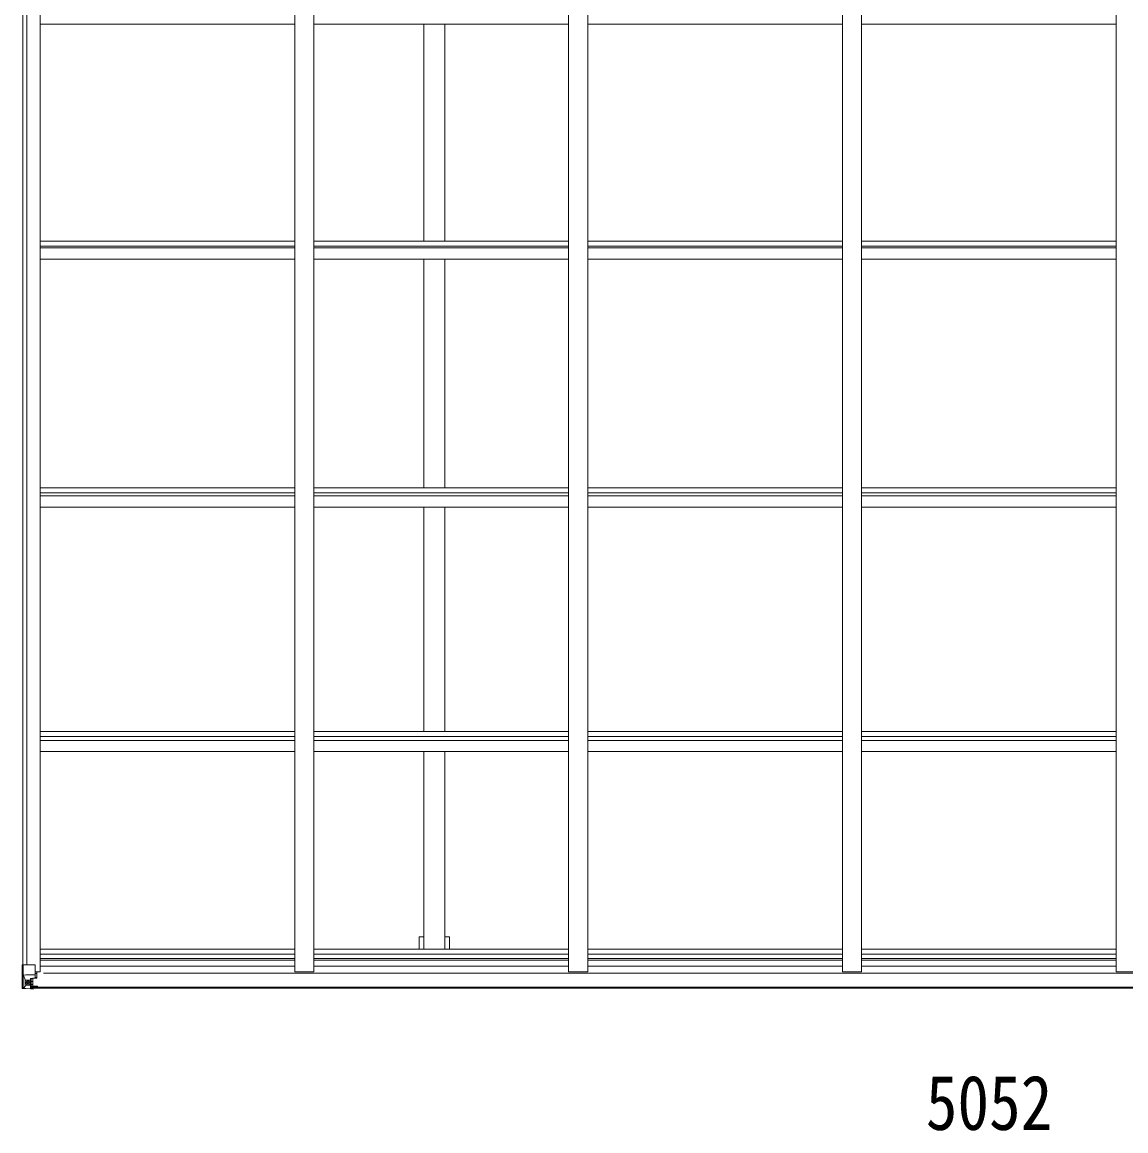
# Model space of a CAD drawing. Units: millimetres at full size; details may follow other scales. Extents: x -8385 to 8479, y -5853 to 5787.
# Drawn here: x 1136 to 4022, y 104 to 3003 of the extents above; entities that cross this region are included whole.
import ezdxf
from ezdxf.enums import TextEntityAlignment as Align

# ---------------------------------------------------------------- set-up
doc = ezdxf.new("R2010")
doc.units = ezdxf.units.MM
doc.header["$LTSCALE"] = 30
for name, color, linetype, lineweight in [('0-1_本体', 4, 'Continuous', 9), ('0-2_部品', 7, 'Continuous', 9), ('0-A_寸法', 6, 'Continuous', 9)]:
    doc.layers.add(name, color=color, linetype=linetype, lineweight=lineweight)
doc.styles.add('ＭＳ ゴシック', font='')
doc.styles.get('ＭＳ ゴシック').set_extended_font_data('MS Gothic')

msp = doc.modelspace()

# ---------------------------------------------------------------- linework, layer by layer
at = {"layer": '0-1_本体'}
for p, q in [((1138.34, 537.83), (1138.34, 5512.87)), ((1148.16, 537.83), (1148.16, 5512.87)), ((1183.34, 519.37), (1183.34, 5531.33)), ((1849.34, 519.37), (1849.34, 5531.33)), ((1899.34, 519.37), (1899.34, 5531.33)), ((2565.34, 519.37), (2565.34, 5531.33)), ((2615.34, 519.37), (2615.34, 5531.33)), ((3281.34, 519.37), (3281.34, 5531.33)), ((3331.34, 519.37), (3331.34, 5531.33)), ((3997.34, 519.37), (3997.34, 5531.33)), ((1183.34, 2997.35), (1849.34, 2997.35)), ((1899.34, 2997.35), (2565.34, 2997.35)), ((2186.84, 2429.83), (2186.84, 2997.35)), ((2241.84, 2429.83), (2241.84, 2997.35)), ((2615.34, 2997.35), (3281.34, 2997.35)), ((3331.34, 2997.35), (3997.34, 2997.35)), ((1183.34, 2429.83), (1849.34, 2429.83)), ((1183.34, 2416.81), (1849.34, 2416.81)), ((1183.34, 2412.94), (1849.34, 2412.94)), ((1899.34, 2429.83), (2565.34, 2429.83)), ((1899.34, 2416.81), (2565.34, 2416.81)), ((1899.34, 2412.94), (2565.34, 2412.94)), ((2615.34, 2429.83), (3281.34, 2429.83)), ((2615.34, 2416.81), (3281.34, 2416.81)), ((2615.34, 2412.94), (3281.34, 2412.94)), ((3331.34, 2429.83), (3997.34, 2429.83)), ((3331.34, 2416.81), (3997.34, 2416.81)), ((3331.34, 2412.94), (3997.34, 2412.94)), ((1183.34, 2383.15), (1849.34, 2383.15)), ((1899.34, 2383.15), (2565.34, 2383.15)), ((2186.84, 1784.81), (2186.84, 2383.15)), ((2241.84, 1784.81), (2241.84, 2383.15)), ((2615.34, 2383.15), (3281.34, 2383.15)), ((3331.34, 2383.15), (3997.34, 2383.15)), ((1183.32, 1771.88), (1849.32, 1771.88)), ((1183.34, 1784.81), (1849.34, 1784.81)), ((1899.32, 1771.88), (2565.32, 1771.88)), ((1899.34, 1784.81), (2565.34, 1784.81)), ((2615.32, 1771.88), (3281.32, 1771.88)), ((2615.34, 1784.81), (3281.34, 1784.81)), ((3331.32, 1771.88), (3997.32, 1771.88)), ((3331.34, 1784.81), (3997.34, 1784.81)), ((1183.34, 1763.97), (1849.34, 1763.97)), ((1899.34, 1763.97), (2565.34, 1763.97)), ((2615.34, 1763.97), (3281.34, 1763.97)), ((3331.34, 1763.97), (3997.34, 1763.97)), ((1183.34, 1734.64), (1849.34, 1734.64)), ((1899.34, 1734.64), (2565.34, 1734.64)), ((2186.84, 1147.65), (2186.84, 1734.64)), ((2241.84, 1147.65), (2241.84, 1734.64)), ((2615.34, 1734.64), (3281.34, 1734.64)), ((3331.34, 1734.64), (3997.34, 1734.64)), ((1183.34, 1147.65), (1849.34, 1147.65)), ((1183.34, 1134.82), (1849.34, 1134.82)), ((1899.34, 1147.65), (2565.34, 1147.65)), ((1899.34, 1134.82), (2565.34, 1134.82)), ((2615.34, 1147.65), (3281.34, 1147.65)), ((2615.34, 1134.82), (3281.34, 1134.82)), ((3331.34, 1147.65), (3997.34, 1147.65)), ((3331.34, 1134.82), (3997.34, 1134.82)), ((1183.34, 1124.66), (1849.34, 1124.66)), ((1899.34, 1124.66), (2565.34, 1124.66)), ((2615.34, 1124.66), (3281.34, 1124.66)), ((3331.34, 1124.66), (3997.34, 1124.66)), ((1183.34, 1095.7), (1849.34, 1095.7)), ((1899.34, 1095.7), (2565.34, 1095.7)), ((2186.84, 578.23), (2186.84, 1095.7)), ((2241.84, 578.23), (2241.84, 1095.7)), ((2615.34, 1095.7), (3281.34, 1095.7)), ((3331.34, 1095.7), (3997.34, 1095.7)), ((2253.84, 611.06), (2241.84, 611.06)), ((2253.84, 611.06), (2253.84, 578.23)), ((1183.34, 578.23), (1849.34, 578.23)), ((1183.34, 565.4), (1849.34, 565.4)), ((1183.34, 554.06), (1849.34, 554.06)), ((1899.34, 578.23), (2565.34, 578.23)), ((1899.34, 565.4), (2565.34, 565.4)), ((1899.34, 554.06), (2565.34, 554.06)), ((2615.34, 578.23), (3281.34, 578.23)), ((2615.34, 565.4), (3281.34, 565.4)), ((2615.34, 554.06), (3281.34, 554.06)), ((3331.34, 578.23), (3997.34, 578.23)), ((3331.34, 565.4), (3997.34, 565.4)), ((3331.34, 554.06), (3997.34, 554.06)), ((1183.34, 550.27), (1849.34, 550.27)), ((1183.34, 534.32), (1849.34, 534.32)), ((1899.34, 550.27), (2565.34, 550.27)), ((1899.34, 534.32), (2565.34, 534.32)), ((2615.34, 550.27), (3281.34, 550.27)), ((2615.34, 534.32), (3281.34, 534.32)), ((3331.34, 550.27), (3997.34, 550.27)), ((3331.34, 534.32), (3997.34, 534.32)), ((1183.34, 519.37), (1170.34, 519.37)), ((6136.34, 516.04), (1192.34, 516.04)), ((1849.34, 519.37), (1899.34, 519.37)), ((2565.34, 519.37), (2615.34, 519.37)), ((3281.34, 519.37), (3331.34, 519.37)), ((3997.34, 519.37), (4047.34, 519.37)), ((1159.84, 479.49), (6168.84, 479.49)), ((1159.84, 477.06), (6168.84, 477.06))]:
    msp.add_line(p, q, dxfattribs=at)
msp.add_lwpolyline([(2186.84, 611.06), (2174.84, 611.06), (2174.84, 578.23)], dxfattribs=at)
at = {"layer": '0-2_部品'}
for p, q in [((1139.18, 537.83), (1169.34, 537.83)), ((1139.18, 537.83), (1139.18, 477.25)), ((1170.34, 536.83), (1170.34, 503.73)), ((1139.73, 510.95), (1146.34, 511.16)), ((1139.73, 510.95), (1143.87, 498.86)), ((1146.34, 497.63), (1144, 497.6)), ((1144, 497.6), (1144, 484.13)), ((1146.34, 511.16), (1170.34, 511.16)), ((1146.34, 497.63), (1158.34, 497.63)), ((1146.34, 497.63), (1146.34, 497.63)), ((1158.34, 500.93), (1158.34, 474.83)), ((1159.84, 497.63), (1158.34, 497.63)), ((1169.51, 503.47), (1159.16, 501.82)), ((1159.16, 501.19), (1169.51, 502.84)), ((1159.16, 501.82), (1159.16, 501.19)), ((1163.84, 494.03), (1159.84, 494.03)), ((1163.84, 501.93), (1163.84, 481.96)), ((1169.51, 502.84), (1169.51, 503.47)), ((1169.79, 502.92), (1173.84, 502.95)), ((1174.84, 514.83), (1170.34, 514.83)), ((1173.84, 504.69), (1174.84, 504.68)), ((1174.84, 502.96), (1173.84, 502.95)), ((1174.84, 519.37), (1174.84, 502.96)), ((1136.34, 477.12), (1136.34, 477.16)), ((1137.28, 476.16), (1137.28, 476.13)), ((1137.28, 476.12), (1137.28, 476.12)), ((1146.24, 475.73), (1138.32, 476.21)), ((1139.18, 477.18), (1139.18, 477.25)), ((1143.15, 480.62), (1140.42, 476.95)), ((1144, 484.13), (1146.34, 484.07)), ((1146.34, 484.07), (1158.34, 484.07)), ((1158.34, 474.95), (1146.34, 475.73)), ((1151.82, 491.27), (1151.82, 492.23)), ((1157.34, 484.07), (1158.34, 484.07)), ((1159.84, 484.07), (1158.34, 484.07)), ((1159.84, 480.54), (1158.34, 480.54)), ((1158.34, 475.72), (1164.84, 475.32)), ((1164.84, 474.43), (1158.34, 474.83)), ((1163.84, 485.83), (1159.84, 485.83)), ((1160.34, 480.9), (1159.84, 480.9)), ((1164.84, 476.24), (1159.84, 476.33)), ((1159.95, 482.2), (1163.84, 482.2)), ((1160.33, 481.99), (1160.33, 481.83)), ((1160.33, 481.83), (1160.34, 481.83)), ((1170.34, 481.74), (1160.34, 481.83)), ((1160.34, 479.87), (1160.34, 481.83)), ((1168.34, 479.9), (1160.34, 479.9)), ((1168.34, 479.87), (1160.34, 479.87)), ((1164.84, 476.24), (1164.84, 477.06)), ((1164.84, 475.83), (1164.84, 476.24)), ((1164.84, 475.83), (1164.84, 475.32)), ((1164.84, 475.32), (1164.84, 474.43)), ((1169.84, 476.63), (1169.84, 477.06)), ((1170.14, 476.63), (1169.84, 476.63)), ((1170.14, 476.63), (1171.83, 477.06)), ((1170.34, 481.74), (1170.34, 480.13)), ((1170.34, 480.13), (1175.34, 480.13)), ((1175.34, 479.49), (1175.34, 480.13)), ((1175.34, 480.13), (1176.34, 480.13)), ((1176.34, 481.81), (1176.34, 481.7)), ((1176.34, 480.13), (1176.34, 481.7)), ((1176.34, 480.13), (1176.34, 479.49))]:
    msp.add_line(p, q, dxfattribs=at)
for points in [[(1136.34, 477.16), (1136.34, 537.83), (1139.18, 537.83)], [(1164.84, 475.83), (1159.84, 475.83), (1159.84, 501.29)], [(1173.84, 502.95), (1173.84, 504.69), (1170.34, 504.71)], [(1137.28, 476.12), (1146.34, 475.56), (1158.34, 474.83)], [(1149.9, 490.31), (1148.94, 490.31), (1148.94, 489.35), (1149.9, 489.35)], [(1151.82, 492.23), (1150.86, 492.23), (1150.86, 491.27)], [(1150.86, 488.39), (1150.86, 487.43), (1151.82, 487.43), (1151.82, 488.39)], [(1152.78, 489.35), (1153.74, 489.35), (1153.74, 490.31), (1152.78, 490.31)], [(1175.34, 481.86), (1160.34, 481.99), (1160.33, 481.99)], [(1160.34, 480.9), (1168.34, 480.9), (1168.34, 479.49)], [(1170.34, 481.74), (1170.34, 481.75), (1176.34, 481.7)]]:
    msp.add_lwpolyline(points, dxfattribs=at)
msp.add_circle((1151.34, 489.83), 5.3, dxfattribs=at)
for centre, radius, start, end in [((1169.34, 536.83), 1, 0, 90), ((1159.27, 500.89), 0.937, 96.73234, 177.67791), ((1159.27, 500.26), 0.937, 96.73234, 177.67791), ((1169.4, 504.4), 0.937, 276.73234, 357.67791), ((1169.4, 503.77), 0.937, 276.73234, 357.67791), ((1137.34, 477.16), 0.999, 180.04917, 266.5576), ((1137.34, 477.12), 0.999, 180.04917, 266.5576), ((1137.34, 477.12), 1, 179.99921, 266.49983), ((1138.49, 463.51), 12.7, 84.89689, 90.75534), ((1140.46, 477.12), 1.28, 177.54105, 228.82169), ((1149.9, 491.27), 0.96, 270, 0), ((1149.9, 488.39), 0.96, 0, 90), ((1152.78, 491.27), 0.96, 180, 270), ((1152.78, 488.39), 0.96, 90, 180), ((1160.35, 482.5), 0.513, 178.95293, 268.11972), ((1160.34, 482.33), 0.5, 179.95536, 269.47105), ((1160.34, 479.4), 0.5, 89.99891, 179.99891), ((1160.34, 479.37), 0.5, 90.00309, 180.00198), ((1175.47, 474.17), 7.69, 83.56574, 91.03001)]:
    msp.add_arc(centre, radius, start, end, dxfattribs=at)
for centre, major_axis, ratio, start_param, end_param in [((1140.45, 508.6), (0.85, -2.32), 0.403757, 3.0087805, 3.9744392), ((1142.6, 497.58), (0, -3), 0.468246, 1.5772882, 2.0127935), ((1139.28, 476.04), (2, -0.12), 0.060933, 2.0712557, 3.1453404), ((1338.28, 463.81), (201, -12.36), 0.060933, 3.1453404, 3.145839), ((1139.47, 479.14), (-0.02, -3), 0.466854, 0.125683, 0.7596956), ((1141.13, 484.21), (0.03, -5), 0.573921, 0.7672717, 1.551125), ((1064.59, 484.07), (81.75, 0), 0.061163, 6.2824128, 6.2831853)]:
    msp.add_ellipse(centre, major_axis=major_axis, ratio=ratio, start_param=start_param, end_param=end_param, dxfattribs=at)

# ---------------------------------------------------------------- texts
at = {"layer": '0-A_寸法', "color": 7, "style": 'ＭＳ ゴシック', "width": 0.85}
msp.add_text('5052', height=143, dxfattribs=at).set_placement((3499.34, 62.99), align=Align.BOTTOM_LEFT)

doc.saveas('drawing.dxf')
